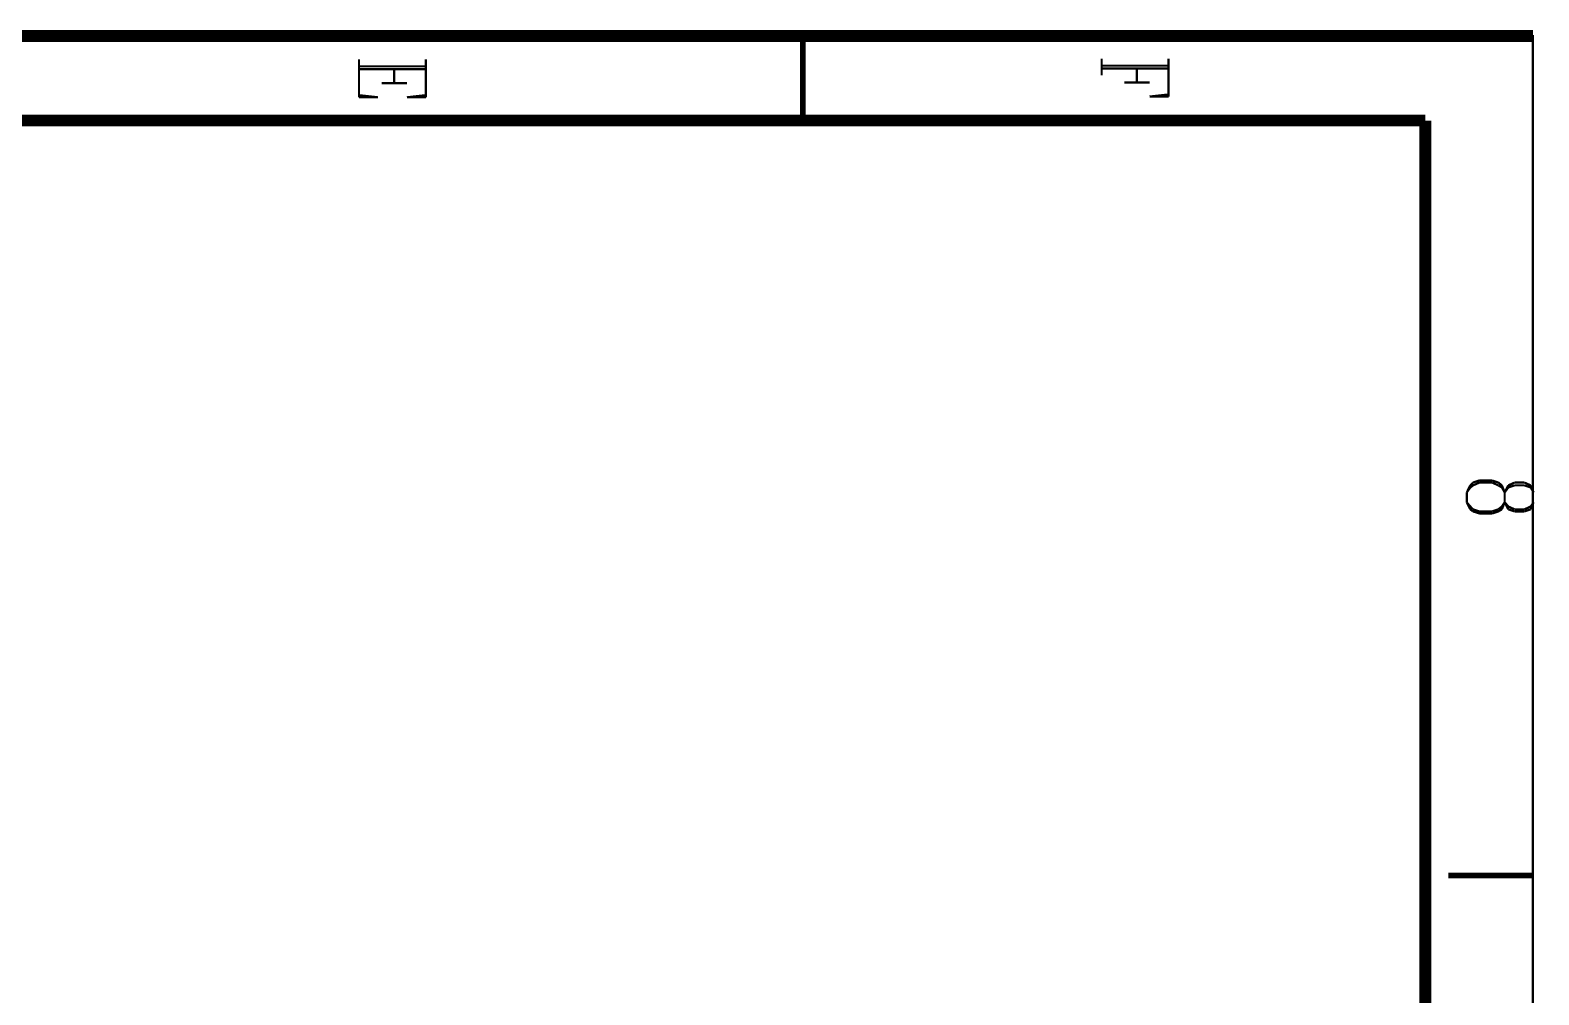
# Model space of a CAD drawing. Extents: x 0.1 to 11.6, y 0.3 to 16.2.
# Drawn here: x 8.009 to 11.584, y 13.947 to 16.234 of the extents above; entities that cross this region are included whole.
import ezdxf

# ---------------------------------------------------------------- set-up
doc = ezdxf.new("R2010")
doc.units = 0
doc.header["$MEASUREMENT"] = 0

msp = doc.modelspace()

# ---------------------------------------------------------------- linework, layer by layer
at = {"color": 0}
for points, const_width in [([(0.155, 16.22), (11.57, 16.22)], 0.02833), ([(9.84, 16.02), (9.84, 16.22)], 0.01333), ([(8.78836, 16.165), (8.78836, 16.075)], 0.00521), ([(8.94667, 16.165), (8.94667, 16.075)], 0.00521), ([(10.5483, 16.1667), (10.5483, 16.1267)], 0.00521), ([(10.7067, 16.1667), (10.7067, 16.0767)], 0.00521), ([(8.94667, 16.1483), (8.78836, 16.1483)], 0.00521), ([(8.94667, 16.1417), (8.78836, 16.1417)], 0.00521), ([(8.87169, 16.1417), (8.87169, 16.1083)], 0.00521), ([(10.7067, 16.15), (10.5483, 16.15)], 0.00521), ([(10.7067, 16.1433), (10.5483, 16.1433)], 0.00521), ([(10.6317, 16.1433), (10.6317, 16.11)], 0.00521), ([(8.90169, 16.1083), (8.84169, 16.1083)], 0.00521), ([(10.6617, 16.11), (10.6017, 16.11)], 0.00521), ([(8.83333, 16.075), (8.78836, 16.08)], 0.00521), ([(8.78836, 16.075), (8.83333, 16.075)], 0.00521), ([(8.90169, 16.075), (8.94667, 16.08)], 0.00521), ([(8.94667, 16.075), (8.90169, 16.075)], 0.00521), ([(10.6617, 16.0767), (10.7067, 16.0817)], 0.00521), ([(10.7067, 16.0767), (10.6617, 16.0767)], 0.00521), ([(0.39833, 16.02), (11.315, 16.02)], 0.02833), ([(11.315, 16.02), (11.315, 0.51666)], 0.02833), ([(11.4283, 15.1617), (11.4217, 15.155)], 0.00521), ([(11.4434, 15.1667), (11.4283, 15.1617)], 0.00521), ([(11.4434, 15.1617), (11.4283, 15.155)], 0.00521), ([(11.4733, 15.1667), (11.4434, 15.1667)], 0.00521), ([(11.4733, 15.1617), (11.4434, 15.1617)], 0.00521), ([(11.4883, 15.1617), (11.4733, 15.1667)], 0.00521), ([(11.4883, 15.155), (11.4733, 15.1617)], 0.00521), ([(11.4967, 15.155), (11.4883, 15.1617)], 0.00521), ([(11.5267, 15.1617), (11.5117, 15.155)], 0.00521), ([(11.55, 15.1617), (11.5267, 15.1617)], 0.00521), ([(11.565, 15.155), (11.55, 15.1617)], 0.00521), ([(11.4217, 15.155), (11.4134, 15.1383)], 0.00521), ([(11.4217, 15.15), (11.4134, 15.1383)], 0.00521), ([(11.4134, 15.1383), (11.4134, 15.115)], 0.00521), ([(11.4283, 15.155), (11.4217, 15.15)], 0.00521), ([(11.4967, 15.15), (11.4883, 15.155)], 0.00521), ([(11.5033, 15.1383), (11.4967, 15.155)], 0.00521), ([(11.5033, 15.1383), (11.4967, 15.15)], 0.00521), ([(11.5117, 15.155), (11.5033, 15.1383)], 0.00521), ([(11.5117, 15.15), (11.5033, 15.1383)], 0.00521), ([(11.5033, 15.1383), (11.5033, 15.115)], 0.00521), ([(11.5267, 15.155), (11.5117, 15.15)], 0.00521), ([(11.55, 15.155), (11.5267, 15.155)], 0.00521), ([(11.565, 15.15), (11.55, 15.155)], 0.00521), ([(11.5717, 15.1383), (11.565, 15.155)], 0.00521), ([(11.5717, 15.1383), (11.565, 15.15)], 0.00521), ([(11.4134, 15.115), (11.4217, 15.0983)], 0.00521), ([(11.4134, 15.115), (11.4217, 15.105)], 0.00521), ([(11.4217, 15.105), (11.4283, 15.0983)], 0.00521), ([(11.4217, 15.0983), (11.4283, 15.0933)], 0.00521), ([(11.4283, 15.0983), (11.4434, 15.0933)], 0.00521), ([(11.4283, 15.0933), (11.4434, 15.0883)], 0.00521), ([(11.4434, 15.0933), (11.4733, 15.0933)], 0.00521), ([(11.4434, 15.0883), (11.4733, 15.0883)], 0.00521), ([(11.4733, 15.0933), (11.4883, 15.0983)], 0.00521), ([(11.4733, 15.0883), (11.4883, 15.0933)], 0.00521), ([(11.4883, 15.0983), (11.4967, 15.105)], 0.00521), ([(11.4883, 15.0933), (11.4967, 15.0983)], 0.00521), ([(11.4967, 15.0983), (11.5033, 15.115)], 0.00521), ([(11.4967, 15.105), (11.5033, 15.115)], 0.00521), ([(11.5033, 15.115), (11.5117, 15.0983)], 0.00521), ([(11.5033, 15.115), (11.5117, 15.105)], 0.00521), ([(11.5117, 15.105), (11.5267, 15.0983)], 0.00521), ([(11.5117, 15.0983), (11.5267, 15.0933)], 0.00521), ([(11.5267, 15.0983), (11.55, 15.0983)], 0.00521), ([(11.5267, 15.0933), (11.55, 15.0933)], 0.00521), ([(11.55, 15.0983), (11.565, 15.105)], 0.00521), ([(11.55, 15.0933), (11.565, 15.0983)], 0.00521), ([(11.565, 15.0983), (11.5717, 15.115)], 0.00521), ([(11.565, 15.105), (11.5717, 15.115)], 0.00521), ([(11.37, 14.23), (11.57, 14.23)], 0.01333)]:
    msp.add_lwpolyline(points, dxfattribs=dict(at, const_width=const_width))
at = {"color": 0, "const_width": 0.00521}
msp.add_lwpolyline([(0.155, 16.22), (11.57, 16.22), (11.57, 0.31), (0.155, 0.31), (0.155, 16.22)], close=True, dxfattribs=at)

doc.saveas('drawing.dxf')
